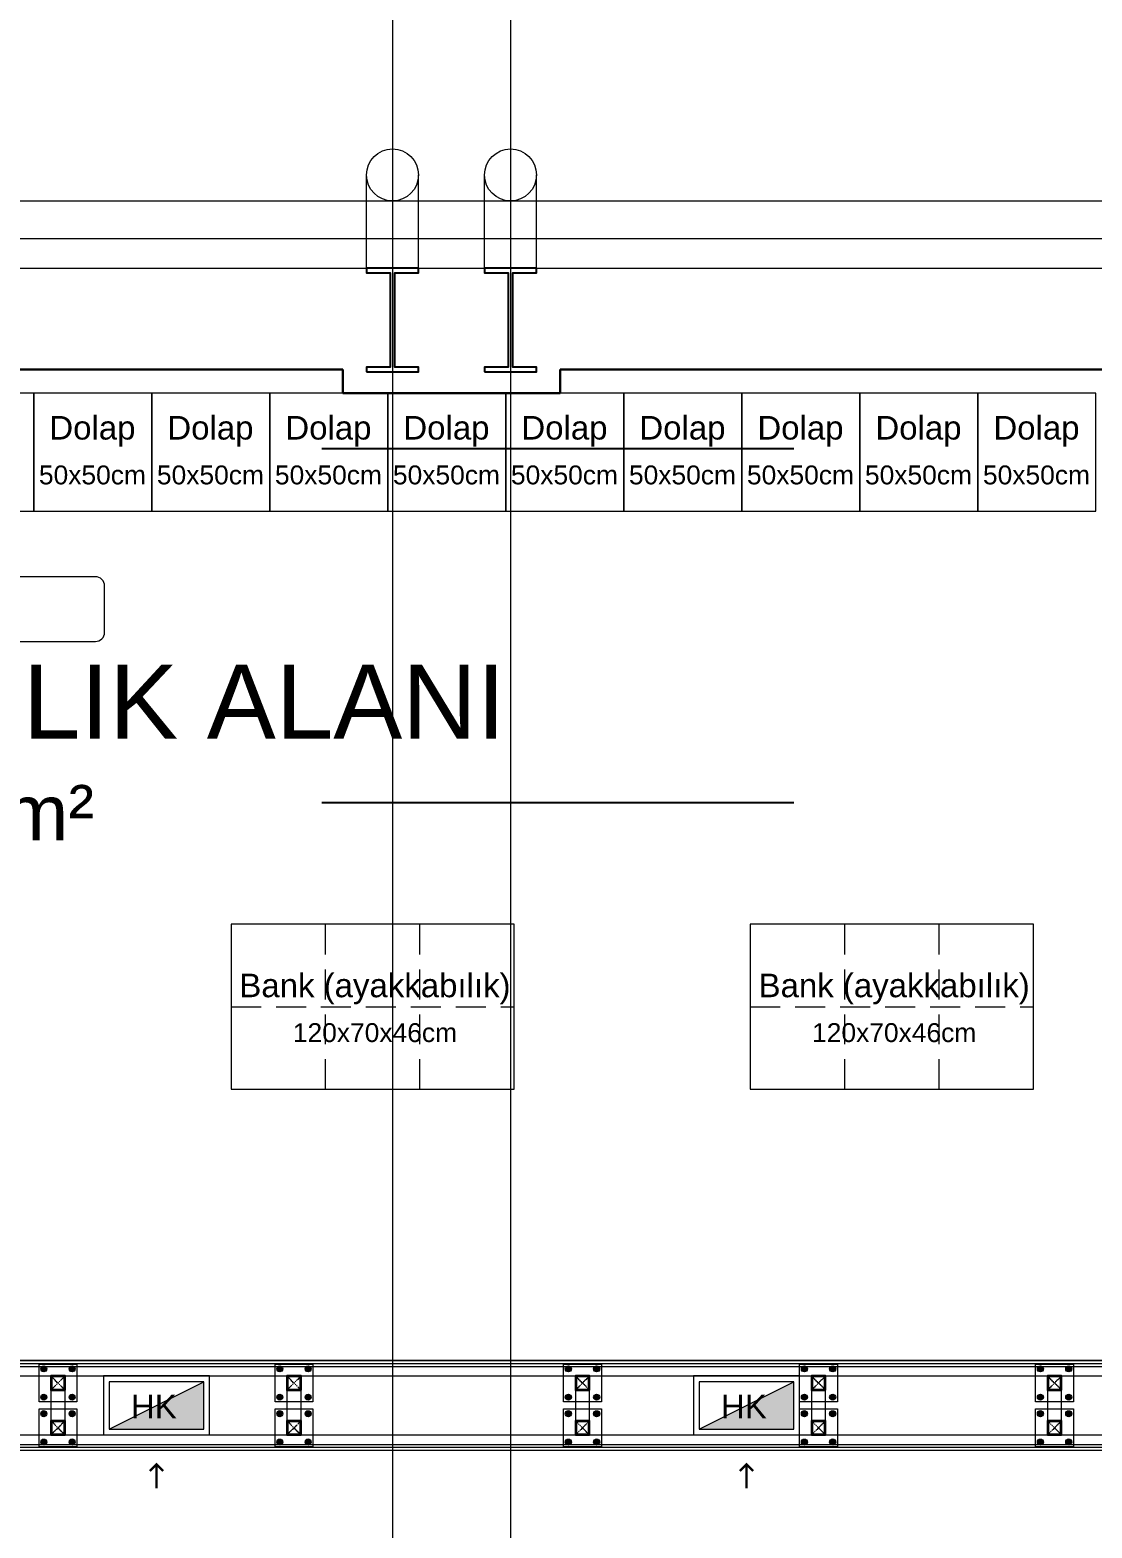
# Model space of a CAD drawing. Header units: centimetres. Extents: x 405464 to 563355, y 50011 to 66875.
# Drawn here: x 509435 to 509885, y 56607 to 57242 of the extents above; entities that cross this region are included whole.
import ezdxf
from ezdxf.enums import TextEntityAlignment as Align

# ---------------------------------------------------------------- set-up
doc = ezdxf.new("R2010")
doc.units = ezdxf.units.CM
for name, pattern in [('CHAIN', [0.3543, 0.2362, -0.0295, 0.0591, -0.0295]), ('DASHDOT', [25.4, 12.7, -6.35, 0, -6.35]), ('DASHED', [4, 2, -2]), ('DASHED2', [9.525, 6.35, -3.175]), ('M00$0$CENTER', [50.8, 31.75, -6.35, 6.35, -6.35])]:
    doc.linetypes.add(name, pattern=pattern)
doc.layers.get('0').update_dxf_attribs({"lineweight": 9})
doc.layers.add('-MH_Ad', color=1, linetype='Continuous', lineweight=9, true_color=0xff0000)
doc.layers.add('DV_alçıpanel_duvar_yeni', color=1, linetype='Continuous', lineweight=20, true_color=0xff0000)
for name, color, linetype, lineweight in [('0-KRCN-MİMARİ-220526', 8, 'Continuous', 9), ('A_Aks', 30, 'DASHDOT', 9), ('A_Arka', 8, 'Continuous', 9), ('A_celik', 1, 'Continuous', 25), ('A_Duvar-alçiplak', 3, 'Continuous', 30), ('A_Kaplama', 191, 'Continuous', 20), ('D_Profil', 155, 'Continuous', 15), ('G_0.09', 254, 'Continuous', 9), ('M00$0$A_Iskelet', 20, 'Continuous', 25), ('M00$0$D_Merkez', 51, 'M00$0$CENTER', 13), ('M00$0$D_Profil', 155, 'Continuous', 15), ('M00_Mahal_No$0$MH_Alan', 51, 'Continuous', 9), ('MH_Alan', 51, 'Continuous', 9), ('TF_Mobilya', 142, 'Continuous', 9)]:
    doc.layers.add(name, color=color, linetype=linetype, lineweight=lineweight)
doc.layers.add('_statik', color=2, linetype='Continuous')
doc.styles.add('M00_Mahal_No$0$Kalin01', font='swissk.ttf')
doc.styles.add('M00_Mahal_No$0$Normal', font='swiss.ttf')
doc.styles.add('MP_KAPI_POZ', font='arial.ttf')
doc.styles.add('Normal', font='arial.ttf')

# ---------------------------------------------------------------- blocks, each defined once
blk = doc.blocks.new('a_aks')
at = {"layer": 'A_Aks', "color": 8, "ltscale": 200}
for p, q in [((5230, 5308.05), (5230, -831.11)), ((5280, 5308.05), (5280, -831.11)), ((2130, 4857), (12637.81, 4857))]:
    blk.add_line(p, q, dxfattribs=at)
blk = doc.blocks.new('mimari_yeni_durum')
at = {"layer": 'A_Arka', "color": 8}
for p, q in [((5219, 4879), (5219, 4918.5)), ((5241, 4879), (5241, 4918.5)), ((5269, 4879), (5269, 4918.5)), ((5291, 4879), (5291, 4918.5)), ((1600, 4907.5), (12577, 4907.5))]:
    blk.add_line(p, q, dxfattribs=at)
for centre in [(5230, 4918.5), (5280, 4918.5)]:
    blk.add_circle(centre, 11, dxfattribs=at)
at = {"layer": 'A_celik', "color": 8}
for points in [[(5219, 4835), (5241, 4835), (5241, 4837), (5231, 4837), (5231, 4877), (5241, 4877), (5241, 4879), (5219, 4879), (5219, 4877), (5229, 4877), (5229, 4837), (5219, 4837), (5219, 4835)], [(5269, 4835), (5291, 4835), (5291, 4837), (5281, 4837), (5281, 4877), (5291, 4877), (5291, 4879), (5269, 4879), (5269, 4877), (5279, 4877), (5279, 4837), (5269, 4837), (5269, 4835)]]:
    blk.add_lwpolyline(points, dxfattribs=at)
at = {"layer": 'A_Duvar-alçiplak', "color": 8}
for p, q in [((4851, 4836), (5209, 4836)), ((5209, 4836), (5209, 4826)), ((5301, 4836), (5301, 4826)), ((5301, 4836), (5659, 4836)), ((5209, 4826), (5301, 4826))]:
    blk.add_line(p, q, dxfattribs=at)
at = {"layer": 'A_Kaplama', "color": 8}
for p, q in [((4282, 4891.5), (7028, 4891.5)), ((4282, 4879), (7028, 4879))]:
    blk.add_line(p, q, dxfattribs=at)
at = {"layer": 'A_Aks', "color": 8}
blk.add_blockref('a_aks', (0, 0), dxfattribs=at)
blk = doc.blocks.new('hazırlık_alanları_yp')
at = {"layer": 'TF_Mobilya', "color": 8, "linetype": 'DASHED2', "ltscale": 2}
for p, q in [((3571.6, 4474), (3571.6, 4544)), ((3611.6, 4474), (3611.6, 4544)), ((3791.6, 4474), (3791.6, 4544)), ((3831.6, 4474), (3831.6, 4544))]:
    blk.add_line(p, q, dxfattribs=at)
at = {"layer": 'TF_Mobilya', "color": 8}
for points in [[(3398, 4719), (3448, 4719), (3448, 4769), (3398, 4769)], [(3448, 4719), (3498, 4719), (3498, 4769), (3448, 4769)], [(3498, 4719), (3548, 4719), (3548, 4769), (3498, 4769)], [(3548, 4719), (3598, 4719), (3598, 4769), (3548, 4769)], [(3598, 4719), (3648, 4719), (3648, 4769), (3598, 4769)], [(3648, 4719), (3698, 4719), (3698, 4769), (3648, 4769)], [(3698, 4719), (3748, 4719), (3748, 4769), (3698, 4769)], [(3748, 4719), (3798, 4719), (3798, 4769), (3748, 4769)], [(3798, 4719), (3848, 4719), (3848, 4769), (3798, 4769)], [(3848, 4719), (3898, 4719), (3898, 4769), (3848, 4769)], [(3531.6, 4474), (3651.6, 4474), (3651.6, 4544), (3531.6, 4544)], [(3751.6, 4474), (3871.6, 4474), (3871.6, 4544), (3751.6, 4544)]]:
    blk.add_lwpolyline(points, close=True, dxfattribs=at)
at = {"layer": 'TF_Mobilya', "color": 8, "linetype": 'DASHED2', "ltscale": 2}
for points in [[(3531.6, 4509), (3651.6, 4509)], [(3751.6, 4509), (3871.6, 4509)]]:
    blk.add_lwpolyline(points, dxfattribs=at)
at = {"layer": 'TF_Mobilya', "color": 8, "style": 'MP_KAPI_POZ'}
for s, height, p in [('Dolap', 10, (3472.85, 4754.35)), ('Dolap', 10, (3522.85, 4754.35)), ('Dolap', 10, (3572.85, 4754.35)), ('Dolap', 10, (3622.85, 4754.35)), ('Dolap', 10, (3672.85, 4754.35)), ('Dolap', 10, (3722.85, 4754.35)), ('Dolap', 10, (3772.85, 4754.35)), ('Dolap', 10, (3822.85, 4754.35)), ('Dolap', 10, (3872.85, 4754.35)), ('50x50cm', 8, (3472.85, 4734.35)), ('50x50cm', 8, (3522.85, 4734.35)), ('50x50cm', 8, (3572.85, 4734.35)), ('50x50cm', 8, (3622.85, 4734.35)), ('50x50cm', 8, (3672.85, 4734.35)), ('50x50cm', 8, (3722.85, 4734.35)), ('50x50cm', 8, (3772.85, 4734.35)), ('50x50cm', 8, (3822.85, 4734.35)), ('50x50cm', 8, (3872.85, 4734.35)), ('Bank (ayakkabılık)', 10, (3592.56, 4518.01)), ('Bank (ayakkabılık)', 10, (3812.56, 4518.01)), ('120x70x46cm', 8, (3592.56, 4498.01)), ('120x70x46cm', 8, (3812.56, 4498.01))]:
    blk.add_text(s, height=height, dxfattribs=at).set_placement(p, align=Align.MIDDLE_CENTER)
blk = doc.blocks.new('M00_Mahal_No$0$MHL')
at = {"color": 0, "linetype": 'ByBlock', "lineweight": -2}
blk.add_lwpolyline([(-100, -5), (-100, -30, 0.414214), (-95, -35), (95, -35, 0.414214), (100, -30), (100, -5, 0.414214), (95, 0), (-95, 0, 0.414214)], format="xyb", close=True, dxfattribs=at)
for tag, height, style, p in [('MAHALNO', 25, 'M00_Mahal_No$0$Kalin01', (0, -17.5)), ('MAHALADI', 40, 'M00_Mahal_No$0$Normal', (0, -67.5))]:
    blk.add_attdef(tag, text='', height=height, dxfattribs=dict(at, style=style)).set_placement(p, align=Align.MIDDLE_CENTER)
at = {"layer": 'M00_Mahal_No$0$MH_Alan', "style": 'M00_Mahal_No$0$Normal'}
blk.add_attdef('ALAN', text='', height=40, dxfattribs=at).set_placement((0, -127.5), align=Align.MIDDLE_CENTER)
blk = doc.blocks.new('A$C17b1b0ad')
at = {"layer": 'MH_Alan', "color": 8}
for points in [[(4451, 4836), (4809, 4836), (4809, 4826), (4851, 4826), (4851, 4836), (5209, 4836), (5209, 4826), (5301, 4826), (5301, 4836), (5659, 4836), (5659, 4826), (5701, 4826), (5701, 4836), (6059, 4836), (6059, 4826), (6101, 4826), (6101, 4836), (6459, 4836)], [(8656.98, 4416), (2547.5, 4416)]]:
    blk.add_lwpolyline(points, dxfattribs=at)
at = {"layer": '-MH_Ad', "color": 8}
ref = blk.add_blockref('M00_Mahal_No$0$MHL', (5029.62, 4748.2), dxfattribs=dict(at, xscale=0.7839999999999999, yscale=0.7839999999999999, zscale=0.7839999999999999))
ref.add_attrib('MAHALNO', 'A-Z-03', dxfattribs={"layer": '0', "color": 0, "linetype": 'ByBlock', "lineweight": -2, "height": 19.6, "style": 'M00_Mahal_No$0$Kalin01'}).set_placement((5029.62, 4734.48), align=Align.MIDDLE_CENTER)
ref.add_attrib('MAHALADI', 'ERKEK HAZIRLIK ALANI', dxfattribs={"layer": '0', "color": 0, "linetype": 'ByBlock', "lineweight": -2, "height": 31.36, "style": 'M00_Mahal_No$0$Normal'}).set_placement((5029.62, 4695.28), align=Align.MIDDLE_CENTER)
ref.add_attrib('ALAN', '255.88 m²', dxfattribs={"layer": 'M00_Mahal_No$0$MH_Alan', "height": 23.52, "style": 'M00_Mahal_No$0$Normal'}).set_placement((5029.62, 4648.24), align=Align.MIDDLE_CENTER)
blk = doc.blocks.new('statik_temel_kalıp')
at = {"layer": '_statik', "color": 4, "linetype": 'DASHED', "ltscale": 100}
for p, q in [((-10930, -54.5), (-60, -54.5)), ((-10930, -204.5), (-210, -204.5))]:
    blk.add_line(p, q, dxfattribs=at)
blk = doc.blocks.new('*U114')
at = {"ltscale": 40}
blk.add_lwpolyline([(0, 0), (0, 6), (6, 6), (6, 0)], close=True, dxfattribs=at)
at = {"layer": 'M00$0$D_Merkez', "ltscale": 0.015}
for points in [[(0, 0), (6, 6)], [(0, 6), (6, 0)]]:
    blk.add_lwpolyline(points, dxfattribs=at)
at = {"layer": 'M00$0$D_Profil', "ltscale": 40}
blk.add_lwpolyline([(0.4, 0.4), (0.4, 5.6), (5.6, 5.6), (5.6, 0.4)], close=True, dxfattribs=at)
blk = doc.blocks.new('duvarlar')
h = blk.add_hatch(color=8)
h.dxf.hatch_style = 1
h.paths.add_polyline_path([(5150, 4387), (5150, 4407), (5110, 4387)])
h = blk.add_hatch(color=8)
h.dxf.hatch_style = 1
h.paths.add_polyline_path([(5400, 4387), (5400, 4407), (5360, 4387)])
at = {"color": 8}
for points in [[(5080.25, 4398.5), (5080.25, 4414.5), (5096.25, 4414.5), (5096.25, 4398.5)], [(5180.25, 4398.5), (5180.25, 4414.5), (5196.25, 4414.5), (5196.25, 4398.5)], [(5302.5, 4398.5), (5302.5, 4414.5), (5318.5, 4414.5), (5318.5, 4398.5)], [(5402.5, 4398.5), (5402.5, 4414.5), (5418.5, 4414.5), (5418.5, 4398.5)], [(5502.5, 4398.5), (5502.5, 4414.5), (5518.5, 4414.5), (5518.5, 4398.5)], [(5150, 4387), (5150, 4407), (5110, 4407), (5110, 4387)], [(5400, 4387), (5400, 4407), (5360, 4407), (5360, 4387)], [(5080.25, 4379.5), (5080.25, 4395.5), (5096.25, 4395.5), (5096.25, 4379.5)], [(5180.25, 4379.5), (5180.25, 4395.5), (5196.25, 4395.5), (5196.25, 4379.5)], [(5302.5, 4379.5), (5302.5, 4395.5), (5318.5, 4395.5), (5318.5, 4379.5)], [(5402.5, 4379.5), (5402.5, 4395.5), (5418.5, 4395.5), (5418.5, 4379.5)], [(5502.5, 4379.5), (5502.5, 4395.5), (5518.5, 4395.5), (5518.5, 4379.5)]]:
    blk.add_lwpolyline(points, close=True, dxfattribs=at)
for points in [[(5110, 4387), (5150, 4407)], [(5360, 4387), (5400, 4407)]]:
    blk.add_lwpolyline(points, dxfattribs=at)
at = {"color": 8, "const_width": 1}
for points in [[(5127.17, 4369.17), (5130, 4372), (5132.83, 4369.17)], [(5130, 4361.94), (5130, 4372)], [(5377.17, 4369.17), (5380, 4372), (5382.83, 4369.17)], [(5380, 4361.94), (5380, 4372)]]:
    blk.add_lwpolyline(points, dxfattribs=at)
at = {"layer": 'D_Profil', "color": 8}
for p, q in [((4281.25, 4409.5), (7030, 4409.5)), ((5085.25, 4409.5), (5085.25, 4384.5)), ((5185.25, 4409.5), (5185.25, 4384.5)), ((5307.5, 4409.5), (5307.5, 4384.5)), ((5407.5, 4409.5), (5407.5, 4384.5)), ((5507.5, 4409.5), (5507.5, 4384.5)), ((5091.25, 4390.5), (5091.25, 4403.5)), ((5191.25, 4390.5), (5191.25, 4403.5)), ((5313.5, 4390.5), (5313.5, 4403.5)), ((5413.5, 4390.5), (5413.5, 4403.5)), ((5513.5, 4390.5), (5513.5, 4403.5)), ((4281.25, 4384.5), (7030, 4384.5))]:
    blk.add_line(p, q, dxfattribs=at)
at = {"layer": 'DV_alçıpanel_duvar_yeni', "color": 8}
for p, q in [((4281.25, 4416), (7030, 4416)), ((4281.25, 4414.75), (7030, 4414.75)), ((4281.25, 4413.5), (7030, 4413.5)), ((4280, 4378), (7030, 4378)), ((4281.25, 4380.5), (7030, 4380.5)), ((4281.25, 4379.25), (7030, 4379.25))]:
    blk.add_line(p, q, dxfattribs=at)
at = {"layer": 'G_0.09', "color": 8}
for p, q in [((5082.25, 4413.67), (5081.24, 4413.09)), ((5081.24, 4413.09), (5081.24, 4411.91)), ((5083.26, 4413.09), (5082.25, 4413.67)), ((5083.26, 4411.91), (5083.26, 4413.09)), ((5093.24, 4413.09), (5094.25, 4413.67)), ((5093.24, 4411.91), (5093.24, 4413.09)), ((5094.25, 4413.67), (5095.26, 4413.09)), ((5095.26, 4413.09), (5095.26, 4411.91)), ((5182.25, 4413.67), (5181.24, 4413.09)), ((5181.24, 4413.09), (5181.24, 4411.91)), ((5183.26, 4413.09), (5182.25, 4413.67)), ((5183.26, 4411.91), (5183.26, 4413.09)), ((5193.24, 4413.09), (5194.25, 4413.67)), ((5193.24, 4411.91), (5193.24, 4413.09)), ((5194.25, 4413.67), (5195.26, 4413.09)), ((5195.26, 4413.09), (5195.26, 4411.91)), ((5304.5, 4413.67), (5303.49, 4413.09)), ((5303.49, 4413.09), (5303.49, 4411.91)), ((5305.51, 4413.09), (5304.5, 4413.67)), ((5305.51, 4411.91), (5305.51, 4413.09)), ((5315.49, 4413.09), (5316.5, 4413.67)), ((5315.49, 4411.91), (5315.49, 4413.09)), ((5316.5, 4413.67), (5317.51, 4413.09)), ((5317.51, 4413.09), (5317.51, 4411.91)), ((5404.5, 4413.67), (5403.49, 4413.09)), ((5403.49, 4413.09), (5403.49, 4411.91)), ((5405.51, 4413.09), (5404.5, 4413.67)), ((5405.51, 4411.91), (5405.51, 4413.09)), ((5415.49, 4413.09), (5416.5, 4413.67)), ((5415.49, 4411.91), (5415.49, 4413.09)), ((5416.5, 4413.67), (5417.51, 4413.09)), ((5417.51, 4413.09), (5417.51, 4411.91)), ((5504.5, 4413.67), (5503.49, 4413.09)), ((5503.49, 4413.09), (5503.49, 4411.91)), ((5505.51, 4413.09), (5504.5, 4413.67)), ((5505.51, 4411.91), (5505.51, 4413.09)), ((5515.49, 4413.09), (5516.5, 4413.67)), ((5515.49, 4411.91), (5515.49, 4413.09)), ((5516.5, 4413.67), (5517.51, 4413.09)), ((5517.51, 4413.09), (5517.51, 4411.91)), ((5081.24, 4411.91), (5082.25, 4411.33)), ((5082.25, 4411.33), (5083.26, 4411.91)), ((5094.25, 4411.33), (5093.24, 4411.91)), ((5095.26, 4411.91), (5094.25, 4411.33)), ((5181.24, 4411.91), (5182.25, 4411.33)), ((5182.25, 4411.33), (5183.26, 4411.91)), ((5194.25, 4411.33), (5193.24, 4411.91)), ((5195.26, 4411.91), (5194.25, 4411.33)), ((5303.49, 4411.91), (5304.5, 4411.33)), ((5304.5, 4411.33), (5305.51, 4411.91)), ((5316.5, 4411.33), (5315.49, 4411.91)), ((5317.51, 4411.91), (5316.5, 4411.33)), ((5403.49, 4411.91), (5404.5, 4411.33)), ((5404.5, 4411.33), (5405.51, 4411.91)), ((5416.5, 4411.33), (5415.49, 4411.91)), ((5417.51, 4411.91), (5416.5, 4411.33)), ((5503.49, 4411.91), (5504.5, 4411.33)), ((5504.5, 4411.33), (5505.51, 4411.91)), ((5516.5, 4411.33), (5515.49, 4411.91)), ((5517.51, 4411.91), (5516.5, 4411.33)), ((5081.24, 4401.09), (5082.25, 4401.67)), ((5081.24, 4399.91), (5081.24, 4401.09)), ((5082.25, 4399.33), (5081.24, 4399.91)), ((5082.25, 4401.67), (5083.26, 4401.09)), ((5083.26, 4399.91), (5082.25, 4399.33)), ((5083.26, 4401.09), (5083.26, 4399.91)), ((5094.25, 4401.67), (5093.24, 4401.09)), ((5093.24, 4401.09), (5093.24, 4399.91)), ((5093.24, 4399.91), (5094.25, 4399.33)), ((5095.26, 4401.09), (5094.25, 4401.67)), ((5094.25, 4399.33), (5095.26, 4399.91)), ((5095.26, 4399.91), (5095.26, 4401.09)), ((5181.24, 4401.09), (5182.25, 4401.67)), ((5181.24, 4399.91), (5181.24, 4401.09)), ((5182.25, 4399.33), (5181.24, 4399.91)), ((5182.25, 4401.67), (5183.26, 4401.09)), ((5183.26, 4399.91), (5182.25, 4399.33)), ((5183.26, 4401.09), (5183.26, 4399.91)), ((5194.25, 4401.67), (5193.24, 4401.09)), ((5193.24, 4401.09), (5193.24, 4399.91)), ((5193.24, 4399.91), (5194.25, 4399.33)), ((5195.26, 4401.09), (5194.25, 4401.67)), ((5194.25, 4399.33), (5195.26, 4399.91)), ((5195.26, 4399.91), (5195.26, 4401.09)), ((5303.49, 4401.09), (5304.5, 4401.67)), ((5303.49, 4399.91), (5303.49, 4401.09)), ((5304.5, 4399.33), (5303.49, 4399.91)), ((5304.5, 4401.67), (5305.51, 4401.09)), ((5305.51, 4399.91), (5304.5, 4399.33)), ((5305.51, 4401.09), (5305.51, 4399.91)), ((5316.5, 4401.67), (5315.49, 4401.09)), ((5315.49, 4401.09), (5315.49, 4399.91)), ((5315.49, 4399.91), (5316.5, 4399.33)), ((5317.51, 4401.09), (5316.5, 4401.67)), ((5316.5, 4399.33), (5317.51, 4399.91)), ((5317.51, 4399.91), (5317.51, 4401.09)), ((5403.49, 4401.09), (5404.5, 4401.67)), ((5403.49, 4399.91), (5403.49, 4401.09)), ((5404.5, 4399.33), (5403.49, 4399.91)), ((5404.5, 4401.67), (5405.51, 4401.09)), ((5405.51, 4399.91), (5404.5, 4399.33)), ((5405.51, 4401.09), (5405.51, 4399.91)), ((5416.5, 4401.67), (5415.49, 4401.09)), ((5415.49, 4401.09), (5415.49, 4399.91)), ((5415.49, 4399.91), (5416.5, 4399.33)), ((5417.51, 4401.09), (5416.5, 4401.67)), ((5416.5, 4399.33), (5417.51, 4399.91)), ((5417.51, 4399.91), (5417.51, 4401.09)), ((5503.49, 4401.09), (5504.5, 4401.67)), ((5503.49, 4399.91), (5503.49, 4401.09)), ((5504.5, 4399.33), (5503.49, 4399.91)), ((5504.5, 4401.67), (5505.51, 4401.09)), ((5505.51, 4399.91), (5504.5, 4399.33)), ((5505.51, 4401.09), (5505.51, 4399.91)), ((5516.5, 4401.67), (5515.49, 4401.09)), ((5515.49, 4401.09), (5515.49, 4399.91)), ((5515.49, 4399.91), (5516.5, 4399.33)), ((5517.51, 4401.09), (5516.5, 4401.67)), ((5516.5, 4399.33), (5517.51, 4399.91)), ((5517.51, 4399.91), (5517.51, 4401.09)), ((5082.25, 4394.67), (5081.24, 4394.09)), ((5081.24, 4394.09), (5081.24, 4392.91)), ((5083.26, 4394.09), (5082.25, 4394.67)), ((5083.26, 4392.91), (5083.26, 4394.09)), ((5093.24, 4394.09), (5094.25, 4394.67)), ((5093.24, 4392.91), (5093.24, 4394.09)), ((5094.25, 4394.67), (5095.26, 4394.09)), ((5095.26, 4394.09), (5095.26, 4392.91)), ((5182.25, 4394.67), (5181.24, 4394.09)), ((5181.24, 4394.09), (5181.24, 4392.91)), ((5183.26, 4394.09), (5182.25, 4394.67)), ((5183.26, 4392.91), (5183.26, 4394.09)), ((5193.24, 4394.09), (5194.25, 4394.67)), ((5193.24, 4392.91), (5193.24, 4394.09)), ((5194.25, 4394.67), (5195.26, 4394.09)), ((5195.26, 4394.09), (5195.26, 4392.91)), ((5304.5, 4394.67), (5303.49, 4394.09)), ((5303.49, 4394.09), (5303.49, 4392.91)), ((5305.51, 4394.09), (5304.5, 4394.67)), ((5305.51, 4392.91), (5305.51, 4394.09)), ((5315.49, 4394.09), (5316.5, 4394.67)), ((5315.49, 4392.91), (5315.49, 4394.09)), ((5316.5, 4394.67), (5317.51, 4394.09)), ((5317.51, 4394.09), (5317.51, 4392.91)), ((5404.5, 4394.67), (5403.49, 4394.09)), ((5403.49, 4394.09), (5403.49, 4392.91)), ((5405.51, 4394.09), (5404.5, 4394.67)), ((5405.51, 4392.91), (5405.51, 4394.09)), ((5415.49, 4394.09), (5416.5, 4394.67)), ((5415.49, 4392.91), (5415.49, 4394.09)), ((5416.5, 4394.67), (5417.51, 4394.09)), ((5417.51, 4394.09), (5417.51, 4392.91)), ((5504.5, 4394.67), (5503.49, 4394.09)), ((5503.49, 4394.09), (5503.49, 4392.91)), ((5505.51, 4394.09), (5504.5, 4394.67)), ((5505.51, 4392.91), (5505.51, 4394.09)), ((5515.49, 4394.09), (5516.5, 4394.67)), ((5515.49, 4392.91), (5515.49, 4394.09)), ((5516.5, 4394.67), (5517.51, 4394.09)), ((5517.51, 4394.09), (5517.51, 4392.91)), ((5081.24, 4392.91), (5082.25, 4392.33)), ((5082.25, 4392.33), (5083.26, 4392.91)), ((5094.25, 4392.33), (5093.24, 4392.91)), ((5095.26, 4392.91), (5094.25, 4392.33)), ((5181.24, 4392.91), (5182.25, 4392.33)), ((5182.25, 4392.33), (5183.26, 4392.91)), ((5194.25, 4392.33), (5193.24, 4392.91)), ((5195.26, 4392.91), (5194.25, 4392.33)), ((5303.49, 4392.91), (5304.5, 4392.33)), ((5304.5, 4392.33), (5305.51, 4392.91)), ((5316.5, 4392.33), (5315.49, 4392.91)), ((5317.51, 4392.91), (5316.5, 4392.33)), ((5403.49, 4392.91), (5404.5, 4392.33)), ((5404.5, 4392.33), (5405.51, 4392.91)), ((5416.5, 4392.33), (5415.49, 4392.91)), ((5417.51, 4392.91), (5416.5, 4392.33)), ((5503.49, 4392.91), (5504.5, 4392.33)), ((5504.5, 4392.33), (5505.51, 4392.91)), ((5516.5, 4392.33), (5515.49, 4392.91)), ((5517.51, 4392.91), (5516.5, 4392.33)), ((5081.24, 4382.09), (5082.25, 4382.67)), ((5081.24, 4380.91), (5081.24, 4382.09)), ((5082.25, 4380.33), (5081.24, 4380.91)), ((5082.25, 4382.67), (5083.26, 4382.09)), ((5083.26, 4380.91), (5082.25, 4380.33)), ((5083.26, 4382.09), (5083.26, 4380.91)), ((5094.25, 4382.67), (5093.24, 4382.09)), ((5093.24, 4382.09), (5093.24, 4380.91)), ((5093.24, 4380.91), (5094.25, 4380.33)), ((5095.26, 4382.09), (5094.25, 4382.67)), ((5094.25, 4380.33), (5095.26, 4380.91)), ((5095.26, 4380.91), (5095.26, 4382.09)), ((5181.24, 4382.09), (5182.25, 4382.67)), ((5181.24, 4380.91), (5181.24, 4382.09)), ((5182.25, 4380.33), (5181.24, 4380.91)), ((5182.25, 4382.67), (5183.26, 4382.09)), ((5183.26, 4380.91), (5182.25, 4380.33)), ((5183.26, 4382.09), (5183.26, 4380.91)), ((5194.25, 4382.67), (5193.24, 4382.09)), ((5193.24, 4382.09), (5193.24, 4380.91)), ((5193.24, 4380.91), (5194.25, 4380.33)), ((5195.26, 4382.09), (5194.25, 4382.67)), ((5194.25, 4380.33), (5195.26, 4380.91)), ((5195.26, 4380.91), (5195.26, 4382.09)), ((5303.49, 4382.09), (5304.5, 4382.67)), ((5303.49, 4380.91), (5303.49, 4382.09)), ((5304.5, 4380.33), (5303.49, 4380.91)), ((5304.5, 4382.67), (5305.51, 4382.09)), ((5305.51, 4380.91), (5304.5, 4380.33)), ((5305.51, 4382.09), (5305.51, 4380.91)), ((5316.5, 4382.67), (5315.49, 4382.09)), ((5315.49, 4382.09), (5315.49, 4380.91)), ((5315.49, 4380.91), (5316.5, 4380.33)), ((5317.51, 4382.09), (5316.5, 4382.67)), ((5316.5, 4380.33), (5317.51, 4380.91)), ((5317.51, 4380.91), (5317.51, 4382.09)), ((5403.49, 4382.09), (5404.5, 4382.67)), ((5403.49, 4380.91), (5403.49, 4382.09)), ((5404.5, 4380.33), (5403.49, 4380.91)), ((5404.5, 4382.67), (5405.51, 4382.09)), ((5405.51, 4380.91), (5404.5, 4380.33)), ((5405.51, 4382.09), (5405.51, 4380.91)), ((5416.5, 4382.67), (5415.49, 4382.09)), ((5415.49, 4382.09), (5415.49, 4380.91)), ((5415.49, 4380.91), (5416.5, 4380.33)), ((5417.51, 4382.09), (5416.5, 4382.67)), ((5416.5, 4380.33), (5417.51, 4380.91)), ((5417.51, 4380.91), (5417.51, 4382.09)), ((5503.49, 4382.09), (5504.5, 4382.67)), ((5503.49, 4380.91), (5503.49, 4382.09)), ((5504.5, 4380.33), (5503.49, 4380.91)), ((5504.5, 4382.67), (5505.51, 4382.09)), ((5505.51, 4380.91), (5504.5, 4380.33)), ((5505.51, 4382.09), (5505.51, 4380.91)), ((5516.5, 4382.67), (5515.49, 4382.09)), ((5515.49, 4382.09), (5515.49, 4380.91)), ((5515.49, 4380.91), (5516.5, 4380.33)), ((5517.51, 4382.09), (5516.5, 4382.67)), ((5516.5, 4380.33), (5517.51, 4380.91)), ((5517.51, 4380.91), (5517.51, 4382.09))]:
    blk.add_line(p, q, dxfattribs=at)
at = {"layer": 'G_0.09', "color": 8, "linetype": 'CHAIN', "ltscale": 3}
for p, q in [((5081.24, 4412.5), (5083.26, 4412.5)), ((5082.25, 4411.33), (5082.25, 4413.67)), ((5095.26, 4412.5), (5093.24, 4412.5)), ((5094.25, 4411.33), (5094.25, 4413.67)), ((5181.24, 4412.5), (5183.26, 4412.5)), ((5182.25, 4411.33), (5182.25, 4413.67)), ((5195.26, 4412.5), (5193.24, 4412.5)), ((5194.25, 4411.33), (5194.25, 4413.67)), ((5303.49, 4412.5), (5305.51, 4412.5)), ((5304.5, 4411.33), (5304.5, 4413.67)), ((5317.51, 4412.5), (5315.49, 4412.5)), ((5316.5, 4411.33), (5316.5, 4413.67)), ((5403.49, 4412.5), (5405.51, 4412.5)), ((5404.5, 4411.33), (5404.5, 4413.67)), ((5417.51, 4412.5), (5415.49, 4412.5)), ((5416.5, 4411.33), (5416.5, 4413.67)), ((5503.49, 4412.5), (5505.51, 4412.5)), ((5504.5, 4411.33), (5504.5, 4413.67)), ((5517.51, 4412.5), (5515.49, 4412.5)), ((5516.5, 4411.33), (5516.5, 4413.67)), ((5081.24, 4400.5), (5083.26, 4400.5)), ((5082.25, 4401.67), (5082.25, 4399.33)), ((5095.26, 4400.5), (5093.24, 4400.5)), ((5094.25, 4401.67), (5094.25, 4399.33)), ((5181.24, 4400.5), (5183.26, 4400.5)), ((5182.25, 4401.67), (5182.25, 4399.33)), ((5195.26, 4400.5), (5193.24, 4400.5)), ((5194.25, 4401.67), (5194.25, 4399.33)), ((5303.49, 4400.5), (5305.51, 4400.5)), ((5304.5, 4401.67), (5304.5, 4399.33)), ((5317.51, 4400.5), (5315.49, 4400.5)), ((5316.5, 4401.67), (5316.5, 4399.33)), ((5403.49, 4400.5), (5405.51, 4400.5)), ((5404.5, 4401.67), (5404.5, 4399.33)), ((5417.51, 4400.5), (5415.49, 4400.5)), ((5416.5, 4401.67), (5416.5, 4399.33)), ((5503.49, 4400.5), (5505.51, 4400.5)), ((5504.5, 4401.67), (5504.5, 4399.33)), ((5517.51, 4400.5), (5515.49, 4400.5)), ((5516.5, 4401.67), (5516.5, 4399.33)), ((5081.24, 4393.5), (5083.26, 4393.5)), ((5082.25, 4392.33), (5082.25, 4394.67)), ((5095.26, 4393.5), (5093.24, 4393.5)), ((5094.25, 4392.33), (5094.25, 4394.67)), ((5181.24, 4393.5), (5183.26, 4393.5)), ((5182.25, 4392.33), (5182.25, 4394.67)), ((5195.26, 4393.5), (5193.24, 4393.5)), ((5194.25, 4392.33), (5194.25, 4394.67)), ((5303.49, 4393.5), (5305.51, 4393.5)), ((5304.5, 4392.33), (5304.5, 4394.67)), ((5317.51, 4393.5), (5315.49, 4393.5)), ((5316.5, 4392.33), (5316.5, 4394.67)), ((5403.49, 4393.5), (5405.51, 4393.5)), ((5404.5, 4392.33), (5404.5, 4394.67)), ((5417.51, 4393.5), (5415.49, 4393.5)), ((5416.5, 4392.33), (5416.5, 4394.67)), ((5503.49, 4393.5), (5505.51, 4393.5)), ((5504.5, 4392.33), (5504.5, 4394.67)), ((5517.51, 4393.5), (5515.49, 4393.5)), ((5516.5, 4392.33), (5516.5, 4394.67)), ((5081.24, 4381.5), (5083.26, 4381.5)), ((5082.25, 4382.67), (5082.25, 4380.33)), ((5095.26, 4381.5), (5093.24, 4381.5)), ((5094.25, 4382.67), (5094.25, 4380.33)), ((5181.24, 4381.5), (5183.26, 4381.5)), ((5182.25, 4382.67), (5182.25, 4380.33)), ((5195.26, 4381.5), (5193.24, 4381.5)), ((5194.25, 4382.67), (5194.25, 4380.33)), ((5303.49, 4381.5), (5305.51, 4381.5)), ((5304.5, 4382.67), (5304.5, 4380.33)), ((5317.51, 4381.5), (5315.49, 4381.5)), ((5316.5, 4382.67), (5316.5, 4380.33)), ((5403.49, 4381.5), (5405.51, 4381.5)), ((5404.5, 4382.67), (5404.5, 4380.33)), ((5417.51, 4381.5), (5415.49, 4381.5)), ((5416.5, 4382.67), (5416.5, 4380.33)), ((5503.49, 4381.5), (5505.51, 4381.5)), ((5504.5, 4382.67), (5504.5, 4380.33)), ((5517.51, 4381.5), (5515.49, 4381.5)), ((5516.5, 4382.67), (5516.5, 4380.33))]:
    blk.add_line(p, q, dxfattribs=at)
at = {"layer": 'G_0.09', "color": 8}
for points in [[(5152.5, 4384.5), (5152.5, 4409.5), (5107.5, 4409.5), (5107.5, 4384.5)], [(5402.5, 4384.5), (5402.5, 4409.5), (5357.5, 4409.5), (5357.5, 4384.5)]]:
    blk.add_lwpolyline(points, close=True, dxfattribs=at)
for centre, radius in [((5082.25, 4412.5), 1.28), ((5082.25, 4412.5), 0.917), ((5082.25, 4412.5), 0.9), ((5082.25, 4412.5), 0.693), ((5082.25, 4412.5), 0.64), ((5082.25, 4412.5), 0.539), ((5094.25, 4412.5), 1.28), ((5094.25, 4412.5), 0.917), ((5094.25, 4412.5), 0.9), ((5094.25, 4412.5), 0.693), ((5094.25, 4412.5), 0.64), ((5094.25, 4412.5), 0.539), ((5182.25, 4412.5), 1.28), ((5182.25, 4412.5), 0.917), ((5182.25, 4412.5), 0.9), ((5182.25, 4412.5), 0.693), ((5182.25, 4412.5), 0.64), ((5182.25, 4412.5), 0.539), ((5194.25, 4412.5), 1.28), ((5194.25, 4412.5), 0.917), ((5194.25, 4412.5), 0.9), ((5194.25, 4412.5), 0.693), ((5194.25, 4412.5), 0.64), ((5194.25, 4412.5), 0.539), ((5304.5, 4412.5), 1.28), ((5304.5, 4412.5), 0.917), ((5304.5, 4412.5), 0.9), ((5304.5, 4412.5), 0.693), ((5304.5, 4412.5), 0.64), ((5304.5, 4412.5), 0.539), ((5316.5, 4412.5), 1.28), ((5316.5, 4412.5), 0.917), ((5316.5, 4412.5), 0.9), ((5316.5, 4412.5), 0.693), ((5316.5, 4412.5), 0.64), ((5316.5, 4412.5), 0.539), ((5404.5, 4412.5), 1.28), ((5404.5, 4412.5), 0.917), ((5404.5, 4412.5), 0.9), ((5404.5, 4412.5), 0.693), ((5404.5, 4412.5), 0.64), ((5404.5, 4412.5), 0.539), ((5416.5, 4412.5), 1.28), ((5416.5, 4412.5), 0.917), ((5416.5, 4412.5), 0.9), ((5416.5, 4412.5), 0.693), ((5416.5, 4412.5), 0.64), ((5416.5, 4412.5), 0.539), ((5504.5, 4412.5), 1.28), ((5504.5, 4412.5), 0.917), ((5504.5, 4412.5), 0.9), ((5504.5, 4412.5), 0.693), ((5504.5, 4412.5), 0.64), ((5504.5, 4412.5), 0.539), ((5516.5, 4412.5), 1.28), ((5516.5, 4412.5), 0.917), ((5516.5, 4412.5), 0.9), ((5516.5, 4412.5), 0.693), ((5516.5, 4412.5), 0.64), ((5516.5, 4412.5), 0.539), ((5082.25, 4400.5), 1.28), ((5082.25, 4400.5), 0.917), ((5082.25, 4400.5), 0.9), ((5082.25, 4400.5), 0.693), ((5082.25, 4400.5), 0.64), ((5082.25, 4400.5), 0.539), ((5094.25, 4400.5), 1.28), ((5094.25, 4400.5), 0.917), ((5094.25, 4400.5), 0.9), ((5094.25, 4400.5), 0.693), ((5094.25, 4400.5), 0.64), ((5094.25, 4400.5), 0.539), ((5182.25, 4400.5), 1.28), ((5182.25, 4400.5), 0.917), ((5182.25, 4400.5), 0.9), ((5182.25, 4400.5), 0.693), ((5182.25, 4400.5), 0.64), ((5182.25, 4400.5), 0.539), ((5194.25, 4400.5), 1.28), ((5194.25, 4400.5), 0.917), ((5194.25, 4400.5), 0.9), ((5194.25, 4400.5), 0.693), ((5194.25, 4400.5), 0.64), ((5194.25, 4400.5), 0.539), ((5304.5, 4400.5), 1.28), ((5304.5, 4400.5), 0.917), ((5304.5, 4400.5), 0.9), ((5304.5, 4400.5), 0.693), ((5304.5, 4400.5), 0.64), ((5304.5, 4400.5), 0.539), ((5316.5, 4400.5), 1.28), ((5316.5, 4400.5), 0.917), ((5316.5, 4400.5), 0.9), ((5316.5, 4400.5), 0.693), ((5316.5, 4400.5), 0.64), ((5316.5, 4400.5), 0.539), ((5404.5, 4400.5), 1.28), ((5404.5, 4400.5), 0.917), ((5404.5, 4400.5), 0.9), ((5404.5, 4400.5), 0.693), ((5404.5, 4400.5), 0.64), ((5404.5, 4400.5), 0.539), ((5416.5, 4400.5), 1.28), ((5416.5, 4400.5), 0.917), ((5416.5, 4400.5), 0.9), ((5416.5, 4400.5), 0.693), ((5416.5, 4400.5), 0.64), ((5416.5, 4400.5), 0.539), ((5504.5, 4400.5), 1.28), ((5504.5, 4400.5), 0.917), ((5504.5, 4400.5), 0.9), ((5504.5, 4400.5), 0.693), ((5504.5, 4400.5), 0.64), ((5504.5, 4400.5), 0.539), ((5516.5, 4400.5), 1.28), ((5516.5, 4400.5), 0.917), ((5516.5, 4400.5), 0.9), ((5516.5, 4400.5), 0.693), ((5516.5, 4400.5), 0.64), ((5516.5, 4400.5), 0.539), ((5082.25, 4393.5), 1.28), ((5082.25, 4393.5), 0.917), ((5082.25, 4393.5), 0.9), ((5082.25, 4393.5), 0.693), ((5082.25, 4393.5), 0.64), ((5082.25, 4393.5), 0.539), ((5094.25, 4393.5), 1.28), ((5094.25, 4393.5), 0.917), ((5094.25, 4393.5), 0.9), ((5094.25, 4393.5), 0.693), ((5094.25, 4393.5), 0.64), ((5094.25, 4393.5), 0.539), ((5182.25, 4393.5), 1.28), ((5182.25, 4393.5), 0.917), ((5182.25, 4393.5), 0.9), ((5182.25, 4393.5), 0.693), ((5182.25, 4393.5), 0.64), ((5182.25, 4393.5), 0.539), ((5194.25, 4393.5), 1.28), ((5194.25, 4393.5), 0.917), ((5194.25, 4393.5), 0.9), ((5194.25, 4393.5), 0.693), ((5194.25, 4393.5), 0.64), ((5194.25, 4393.5), 0.539), ((5304.5, 4393.5), 1.28), ((5304.5, 4393.5), 0.917), ((5304.5, 4393.5), 0.9), ((5304.5, 4393.5), 0.693), ((5304.5, 4393.5), 0.64), ((5304.5, 4393.5), 0.539), ((5316.5, 4393.5), 1.28), ((5316.5, 4393.5), 0.917), ((5316.5, 4393.5), 0.9), ((5316.5, 4393.5), 0.693), ((5316.5, 4393.5), 0.64), ((5316.5, 4393.5), 0.539), ((5404.5, 4393.5), 1.28), ((5404.5, 4393.5), 0.917), ((5404.5, 4393.5), 0.9), ((5404.5, 4393.5), 0.693), ((5404.5, 4393.5), 0.64), ((5404.5, 4393.5), 0.539), ((5416.5, 4393.5), 1.28), ((5416.5, 4393.5), 0.917), ((5416.5, 4393.5), 0.9), ((5416.5, 4393.5), 0.693), ((5416.5, 4393.5), 0.64), ((5416.5, 4393.5), 0.539), ((5504.5, 4393.5), 1.28), ((5504.5, 4393.5), 0.917), ((5504.5, 4393.5), 0.9), ((5504.5, 4393.5), 0.693), ((5504.5, 4393.5), 0.64), ((5504.5, 4393.5), 0.539), ((5516.5, 4393.5), 1.28), ((5516.5, 4393.5), 0.917), ((5516.5, 4393.5), 0.9), ((5516.5, 4393.5), 0.693), ((5516.5, 4393.5), 0.64), ((5516.5, 4393.5), 0.539), ((5082.25, 4381.5), 1.28), ((5082.25, 4381.5), 0.917), ((5082.25, 4381.5), 0.9), ((5082.25, 4381.5), 0.693), ((5082.25, 4381.5), 0.64), ((5082.25, 4381.5), 0.539), ((5094.25, 4381.5), 1.28), ((5094.25, 4381.5), 0.917), ((5094.25, 4381.5), 0.9), ((5094.25, 4381.5), 0.693), ((5094.25, 4381.5), 0.64), ((5094.25, 4381.5), 0.539), ((5182.25, 4381.5), 1.28), ((5182.25, 4381.5), 0.917), ((5182.25, 4381.5), 0.9), ((5182.25, 4381.5), 0.693), ((5182.25, 4381.5), 0.64), ((5182.25, 4381.5), 0.539), ((5194.25, 4381.5), 1.28), ((5194.25, 4381.5), 0.917), ((5194.25, 4381.5), 0.9), ((5194.25, 4381.5), 0.693), ((5194.25, 4381.5), 0.64), ((5194.25, 4381.5), 0.539), ((5304.5, 4381.5), 1.28), ((5304.5, 4381.5), 0.917), ((5304.5, 4381.5), 0.9), ((5304.5, 4381.5), 0.693), ((5304.5, 4381.5), 0.64), ((5304.5, 4381.5), 0.539), ((5316.5, 4381.5), 1.28), ((5316.5, 4381.5), 0.917), ((5316.5, 4381.5), 0.9), ((5316.5, 4381.5), 0.693), ((5316.5, 4381.5), 0.64), ((5316.5, 4381.5), 0.539), ((5404.5, 4381.5), 1.28), ((5404.5, 4381.5), 0.917), ((5404.5, 4381.5), 0.9), ((5404.5, 4381.5), 0.693), ((5404.5, 4381.5), 0.64), ((5404.5, 4381.5), 0.539), ((5416.5, 4381.5), 1.28), ((5416.5, 4381.5), 0.917), ((5416.5, 4381.5), 0.9), ((5416.5, 4381.5), 0.693), ((5416.5, 4381.5), 0.64), ((5416.5, 4381.5), 0.539), ((5504.5, 4381.5), 1.28), ((5504.5, 4381.5), 0.917), ((5504.5, 4381.5), 0.9), ((5504.5, 4381.5), 0.693), ((5504.5, 4381.5), 0.64), ((5504.5, 4381.5), 0.539), ((5516.5, 4381.5), 1.28), ((5516.5, 4381.5), 0.917), ((5516.5, 4381.5), 0.9), ((5516.5, 4381.5), 0.693), ((5516.5, 4381.5), 0.64), ((5516.5, 4381.5), 0.539)]:
    blk.add_circle(centre, radius, dxfattribs=at)
at = {"layer": 'G_0.09', "color": 8, "linetype": 'Continuous'}
for centre, start, end in [((5082.25, 4412.5), 18, 198), ((5082.25, 4412.5), 18, 198), ((5082.25, 4412.5), 198, 18), ((5082.25, 4412.5), 198, 18), ((5094.25, 4412.5), 162, 342), ((5094.25, 4412.5), 162, 342), ((5094.25, 4412.5), 342, 162), ((5094.25, 4412.5), 342, 162), ((5182.25, 4412.5), 18, 198), ((5182.25, 4412.5), 18, 198), ((5182.25, 4412.5), 198, 18), ((5182.25, 4412.5), 198, 18), ((5194.25, 4412.5), 162, 342), ((5194.25, 4412.5), 162, 342), ((5194.25, 4412.5), 342, 162), ((5194.25, 4412.5), 342, 162), ((5304.5, 4412.5), 18, 198), ((5304.5, 4412.5), 18, 198), ((5304.5, 4412.5), 198, 18), ((5304.5, 4412.5), 198, 18), ((5316.5, 4412.5), 162, 342), ((5316.5, 4412.5), 162, 342), ((5316.5, 4412.5), 342, 162), ((5316.5, 4412.5), 342, 162), ((5404.5, 4412.5), 18, 198), ((5404.5, 4412.5), 18, 198), ((5404.5, 4412.5), 198, 18), ((5404.5, 4412.5), 198, 18), ((5416.5, 4412.5), 162, 342), ((5416.5, 4412.5), 162, 342), ((5416.5, 4412.5), 342, 162), ((5416.5, 4412.5), 342, 162), ((5504.5, 4412.5), 18, 198), ((5504.5, 4412.5), 18, 198), ((5504.5, 4412.5), 198, 18), ((5504.5, 4412.5), 198, 18), ((5516.5, 4412.5), 162, 342), ((5516.5, 4412.5), 162, 342), ((5516.5, 4412.5), 342, 162), ((5516.5, 4412.5), 342, 162), ((5082.25, 4400.5), 162, 342), ((5082.25, 4400.5), 162, 342), ((5082.25, 4400.5), 342, 162), ((5082.25, 4400.5), 342, 162), ((5094.25, 4400.5), 18, 198), ((5094.25, 4400.5), 18, 198), ((5094.25, 4400.5), 198, 18), ((5094.25, 4400.5), 198, 18), ((5182.25, 4400.5), 162, 342), ((5182.25, 4400.5), 162, 342), ((5182.25, 4400.5), 342, 162), ((5182.25, 4400.5), 342, 162), ((5194.25, 4400.5), 18, 198), ((5194.25, 4400.5), 18, 198), ((5194.25, 4400.5), 198, 18), ((5194.25, 4400.5), 198, 18), ((5304.5, 4400.5), 162, 342), ((5304.5, 4400.5), 162, 342), ((5304.5, 4400.5), 342, 162), ((5304.5, 4400.5), 342, 162), ((5316.5, 4400.5), 18, 198), ((5316.5, 4400.5), 18, 198), ((5316.5, 4400.5), 198, 18), ((5316.5, 4400.5), 198, 18), ((5404.5, 4400.5), 162, 342), ((5404.5, 4400.5), 162, 342), ((5404.5, 4400.5), 342, 162), ((5404.5, 4400.5), 342, 162), ((5416.5, 4400.5), 18, 198), ((5416.5, 4400.5), 18, 198), ((5416.5, 4400.5), 198, 18), ((5416.5, 4400.5), 198, 18), ((5504.5, 4400.5), 162, 342), ((5504.5, 4400.5), 162, 342), ((5504.5, 4400.5), 342, 162), ((5504.5, 4400.5), 342, 162), ((5516.5, 4400.5), 18, 198), ((5516.5, 4400.5), 18, 198), ((5516.5, 4400.5), 198, 18), ((5516.5, 4400.5), 198, 18), ((5082.25, 4393.5), 18, 198), ((5082.25, 4393.5), 18, 198), ((5082.25, 4393.5), 198, 18), ((5082.25, 4393.5), 198, 18), ((5094.25, 4393.5), 162, 342), ((5094.25, 4393.5), 162, 342), ((5094.25, 4393.5), 342, 162), ((5094.25, 4393.5), 342, 162), ((5182.25, 4393.5), 18, 198), ((5182.25, 4393.5), 18, 198), ((5182.25, 4393.5), 198, 18), ((5182.25, 4393.5), 198, 18), ((5194.25, 4393.5), 162, 342), ((5194.25, 4393.5), 162, 342), ((5194.25, 4393.5), 342, 162), ((5194.25, 4393.5), 342, 162), ((5304.5, 4393.5), 18, 198), ((5304.5, 4393.5), 18, 198), ((5304.5, 4393.5), 198, 18), ((5304.5, 4393.5), 198, 18), ((5316.5, 4393.5), 162, 342), ((5316.5, 4393.5), 162, 342), ((5316.5, 4393.5), 342, 162), ((5316.5, 4393.5), 342, 162), ((5404.5, 4393.5), 18, 198), ((5404.5, 4393.5), 18, 198), ((5404.5, 4393.5), 198, 18), ((5404.5, 4393.5), 198, 18), ((5416.5, 4393.5), 162, 342), ((5416.5, 4393.5), 162, 342), ((5416.5, 4393.5), 342, 162), ((5416.5, 4393.5), 342, 162), ((5504.5, 4393.5), 18, 198), ((5504.5, 4393.5), 18, 198), ((5504.5, 4393.5), 198, 18), ((5504.5, 4393.5), 198, 18), ((5516.5, 4393.5), 162, 342), ((5516.5, 4393.5), 162, 342), ((5516.5, 4393.5), 342, 162), ((5516.5, 4393.5), 342, 162), ((5082.25, 4381.5), 162, 342), ((5082.25, 4381.5), 162, 342), ((5082.25, 4381.5), 342, 162), ((5082.25, 4381.5), 342, 162), ((5094.25, 4381.5), 18, 198), ((5094.25, 4381.5), 18, 198), ((5094.25, 4381.5), 198, 18), ((5094.25, 4381.5), 198, 18), ((5182.25, 4381.5), 162, 342), ((5182.25, 4381.5), 162, 342), ((5182.25, 4381.5), 342, 162), ((5182.25, 4381.5), 342, 162), ((5194.25, 4381.5), 18, 198), ((5194.25, 4381.5), 18, 198), ((5194.25, 4381.5), 198, 18), ((5194.25, 4381.5), 198, 18), ((5304.5, 4381.5), 162, 342), ((5304.5, 4381.5), 162, 342), ((5304.5, 4381.5), 342, 162), ((5304.5, 4381.5), 342, 162), ((5316.5, 4381.5), 18, 198), ((5316.5, 4381.5), 18, 198), ((5316.5, 4381.5), 198, 18), ((5316.5, 4381.5), 198, 18), ((5404.5, 4381.5), 162, 342), ((5404.5, 4381.5), 162, 342), ((5404.5, 4381.5), 342, 162), ((5404.5, 4381.5), 342, 162), ((5416.5, 4381.5), 18, 198), ((5416.5, 4381.5), 18, 198), ((5416.5, 4381.5), 198, 18), ((5416.5, 4381.5), 198, 18), ((5504.5, 4381.5), 162, 342), ((5504.5, 4381.5), 162, 342), ((5504.5, 4381.5), 342, 162), ((5504.5, 4381.5), 342, 162), ((5516.5, 4381.5), 18, 198), ((5516.5, 4381.5), 18, 198), ((5516.5, 4381.5), 198, 18), ((5516.5, 4381.5), 198, 18)]:
    blk.add_arc(centre, 0.72, start, end, dxfattribs=at)
at = {"layer": 'G_0.09', "color": 8}
for centre, start, end in [((5082.25, 4412.5), 260, 170), ((5094.25, 4412.5), 10, 280), ((5182.25, 4412.5), 260, 170), ((5194.25, 4412.5), 10, 280), ((5304.5, 4412.5), 260, 170), ((5316.5, 4412.5), 10, 280), ((5404.5, 4412.5), 260, 170), ((5416.5, 4412.5), 10, 280), ((5504.5, 4412.5), 260, 170), ((5516.5, 4412.5), 10, 280), ((5082.25, 4400.5), 190, 100), ((5094.25, 4400.5), 80, 350), ((5182.25, 4400.5), 190, 100), ((5194.25, 4400.5), 80, 350), ((5304.5, 4400.5), 190, 100), ((5316.5, 4400.5), 80, 350), ((5404.5, 4400.5), 190, 100), ((5416.5, 4400.5), 80, 350), ((5504.5, 4400.5), 190, 100), ((5516.5, 4400.5), 80, 350), ((5082.25, 4393.5), 260, 170), ((5094.25, 4393.5), 10, 280), ((5182.25, 4393.5), 260, 170), ((5194.25, 4393.5), 10, 280), ((5304.5, 4393.5), 260, 170), ((5316.5, 4393.5), 10, 280), ((5404.5, 4393.5), 260, 170), ((5416.5, 4393.5), 10, 280), ((5504.5, 4393.5), 260, 170), ((5516.5, 4393.5), 10, 280), ((5082.25, 4381.5), 190, 100), ((5094.25, 4381.5), 80, 350), ((5182.25, 4381.5), 190, 100), ((5194.25, 4381.5), 80, 350), ((5304.5, 4381.5), 190, 100), ((5316.5, 4381.5), 80, 350), ((5404.5, 4381.5), 190, 100), ((5416.5, 4381.5), 80, 350), ((5504.5, 4381.5), 190, 100), ((5516.5, 4381.5), 80, 350)]:
    blk.add_arc(centre, 0.64, start, end, dxfattribs=at)
at = {"layer": 'M00$0$A_Iskelet', "color": 8, "xscale": -1}
for p in [(5091.25, 4403.5), (5191.25, 4403.5), (5313.5, 4403.5), (5413.5, 4403.5), (5513.5, 4403.5), (5091.25, 4384.5), (5191.25, 4384.5), (5313.5, 4384.5), (5413.5, 4384.5), (5513.5, 4384.5)]:
    blk.add_blockref('*U114', p, dxfattribs=at)
at = {"color": 8, "style": 'Normal'}
for p in [(5119.19, 4391.54), (5369.19, 4391.54)]:
    blk.add_text('HK', height=10, dxfattribs=at).set_placement(p)
blk = doc.blocks.new('A$C9e52caec')
at = {"layer": '-MH_Ad', "color": 8}
blk.add_blockref('A$C17b1b0ad', (0, 0), dxfattribs=at)
at = {"color": 8}
for name, p in [('mimari_yeni_durum', (0, 0)), ('hazırlık_alanları_yp', (1630, 57))]:
    blk.add_blockref(name, p, dxfattribs=at)
at = {"layer": '_statik'}
blk.add_blockref('statik_temel_kalıp', (12530, 4857), dxfattribs=at)
blk.add_blockref('duvarlar', (0, 0))

msp = doc.modelspace()

# ---------------------------------------------------------------- block references
at = {"layer": '0-KRCN-MİMARİ-220526', "rotation": 359.999999999997}
msp.add_blockref('A$C9e52caec', (504358.27, 52262.37, 74), dxfattribs=at)

doc.saveas('drawing.dxf')
